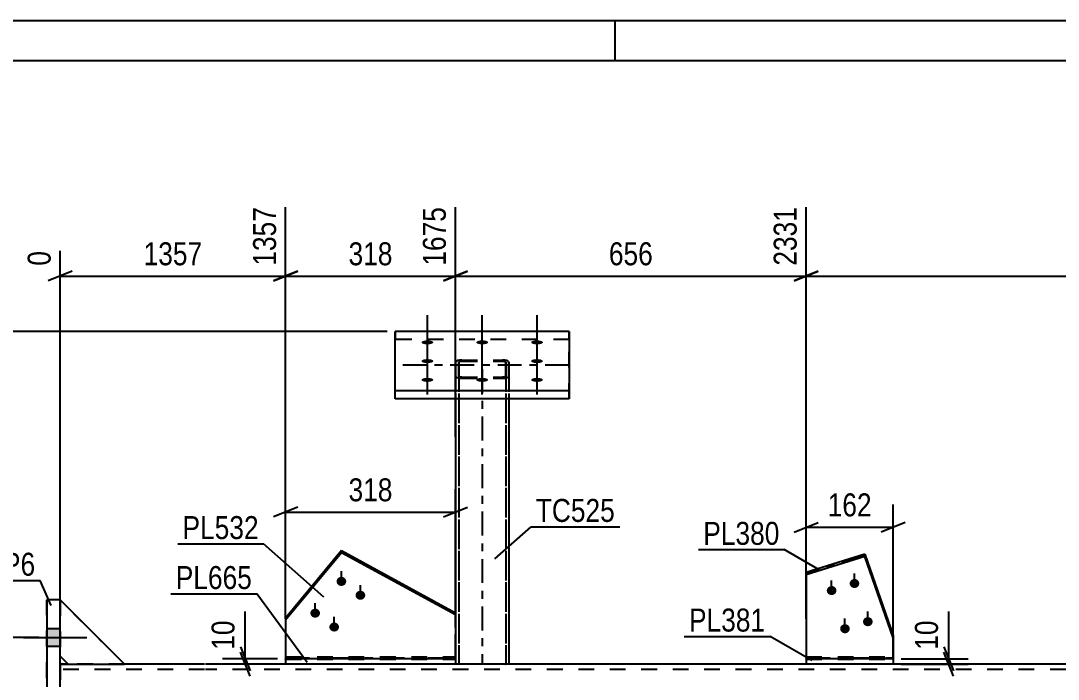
# Model space of a CAD drawing. Header units: millimetres. Extents: x 0 to 1189, y 0 to 841.
# Drawn here: x 64.9 to 194.2, y 758.9 to 841 of the extents above; entities that cross this region are included whole.
import ezdxf

# ---------------------------------------------------------------- set-up
doc = ezdxf.new("R2010")
doc.units = ezdxf.units.MM
doc.linetypes.add('DXK_LINE_DOT2', pattern=[3.9198, 1.9599, -1.9599])
doc.linetypes.add('DXK_LINE_DOT3', pattern=[5.9187, 2.979, -0.9799, 0.9799, -0.9799])
doc.styles.add('Arial Narrow', font='ARIALN.TTF', dxfattribs={"height": 0.2})

# ---------------------------------------------------------------- blocks, each defined once
blk = doc.blocks.new('Unknown-761549426-1125')
at = {"color": 5, "linetype": 'Continuous'}
for p, q in [((1189, 841), (0, 841)), ((139, 836), (139, 841)), ((1184, 836), (5, 836))]:
    blk.add_line(p, q, dxfattribs=at)
blk = doc.blocks.new('Part-761549426-3727 - 3565')
at = {"color": 7, "linetype": 'DXK_LINE_DOT2'}
for p, q in [((77.8, 760.8), (69.8, 768.8)), ((69.8, 768.8), (69.8, 761.8)), ((69.8, 768.8), (69.8, 768.8)), ((69.8, 768.8), (77.8, 760.8)), ((69.8, 761.8), (69.8, 768.8)), ((70.8, 760.8), (69.8, 761.8)), ((69.8, 761.8), (69.8, 761.8)), ((69.8, 761.8), (70.8, 760.8)), ((70.8, 760.8), (77.8, 760.8))]:
    blk.add_line(p, q, dxfattribs=at)
at = {"color": 7, "linetype": 'DXK_LINE_DOT3'}
for p, q in [((77.8, 760.8), (69.8, 768.8)), ((69.8, 760.8), (77.8, 760.8))]:
    blk.add_line(p, q, dxfattribs=at)
blk = doc.blocks.new('Part-761549426-3599 - 3565')
at = {"color": 2, "linetype": 'Continuous'}
for p, q in [((104.85, 774.96), (97.9, 766.55)), ((104.85, 774.69), (104.85, 774.96)), ((104.85, 774.96), (119.07, 767.2)), ((104.85, 774.69), (97.9, 766.28)), ((119.07, 766.93), (104.85, 774.69)), ((97.9, 766.55), (97.9, 761.47))]:
    blk.add_line(p, q, dxfattribs=at)
at = {"color": 7, "linetype": 'DXK_LINE_DOT3'}
for p, q in [((104.85, 774.82), (97.9, 766.41)), ((119.07, 767.07), (104.85, 774.82)), ((119.07, 761.57), (119.07, 767.07)), ((97.9, 761.57), (119.07, 761.57))]:
    blk.add_line(p, q, dxfattribs=at)
at = {"color": 7, "linetype": 'DXK_LINE_DOT2'}
for p, q in [((119.07, 761.43), (119.07, 767.2)), ((97.9, 761.71), (119.07, 761.71)), ((97.9, 761.47), (97.9, 761.43)), ((97.9, 761.43), (97.9, 761.47)), ((97.9, 761.43), (119.07, 761.43))]:
    blk.add_line(p, q, dxfattribs=at)
blk = doc.blocks.new('Bolt-761549426-3600 - 3565')
at = {"linetype": 'Continuous'}
for points in [[(115.57, 800.66), (115.42, 800.66), (115.27, 800.68), (115.14, 800.71), (115.02, 800.74), (114.93, 800.78), (114.87, 800.83), (114.84, 800.88), (114.84, 800.94), (114.87, 800.99), (114.93, 801.03), (115.02, 801.08), (115.14, 801.11), (115.27, 801.14), (115.42, 801.15), (115.57, 801.16), (115.72, 801.15), (115.87, 801.14), (116, 801.11), (116.11, 801.08), (116.2, 801.03), (116.27, 800.99), (116.3, 800.94), (116.3, 800.88), (116.27, 800.83), (116.2, 800.78), (116.11, 800.74), (116, 800.71), (115.87, 800.68), (115.72, 800.66)], [(122.4, 800.66), (122.25, 800.66), (122.1, 800.68), (121.97, 800.71), (121.86, 800.74), (121.77, 800.78), (121.71, 800.83), (121.67, 800.88), (121.67, 800.94), (121.71, 800.99), (121.77, 801.03), (121.86, 801.08), (121.97, 801.11), (122.1, 801.14), (122.25, 801.15), (122.4, 801.16), (122.56, 801.15), (122.7, 801.14), (122.83, 801.11), (122.95, 801.08), (123.04, 801.03), (123.1, 800.99), (123.13, 800.94), (123.13, 800.88), (123.1, 800.83), (123.04, 800.78), (122.95, 800.74), (122.83, 800.71), (122.7, 800.68), (122.56, 800.66)], [(129.24, 800.66), (129.08, 800.66), (128.94, 800.68), (128.81, 800.71), (128.69, 800.74), (128.6, 800.78), (128.54, 800.83), (128.51, 800.88), (128.51, 800.94), (128.54, 800.99), (128.6, 801.03), (128.69, 801.08), (128.81, 801.11), (128.94, 801.14), (129.08, 801.15), (129.24, 801.16), (129.39, 801.15), (129.53, 801.14), (129.67, 801.11), (129.78, 801.08), (129.87, 801.03), (129.93, 800.99), (129.97, 800.94), (129.97, 800.88), (129.93, 800.83), (129.87, 800.78), (129.78, 800.74), (129.67, 800.71), (129.53, 800.68), (129.39, 800.66)], [(115.57, 798.32), (115.42, 798.33), (115.27, 798.34), (115.14, 798.37), (115.02, 798.4), (114.93, 798.45), (114.87, 798.49), (114.84, 798.55), (114.84, 798.6), (114.87, 798.65), (114.93, 798.7), (115.02, 798.74), (115.14, 798.78), (115.27, 798.8), (115.42, 798.82), (115.57, 798.82), (115.72, 798.82), (115.87, 798.8), (116, 798.78), (116.11, 798.74), (116.2, 798.7), (116.27, 798.65), (116.3, 798.6), (116.3, 798.55), (116.27, 798.49), (116.2, 798.45), (116.11, 798.4), (116, 798.37), (115.87, 798.34), (115.72, 798.33)], [(129.24, 798.32), (129.08, 798.33), (128.94, 798.34), (128.81, 798.37), (128.69, 798.4), (128.6, 798.45), (128.54, 798.49), (128.51, 798.55), (128.51, 798.6), (128.54, 798.65), (128.6, 798.7), (128.69, 798.74), (128.81, 798.78), (128.94, 798.8), (129.08, 798.82), (129.24, 798.82), (129.39, 798.82), (129.53, 798.8), (129.67, 798.78), (129.78, 798.74), (129.87, 798.7), (129.93, 798.65), (129.97, 798.6), (129.97, 798.55), (129.93, 798.49), (129.87, 798.45), (129.78, 798.4), (129.67, 798.37), (129.53, 798.34), (129.39, 798.33)], [(115.57, 795.98), (115.42, 795.99), (115.27, 796.01), (115.14, 796.03), (115.02, 796.07), (114.93, 796.11), (114.87, 796.16), (114.84, 796.21), (114.84, 796.26), (114.87, 796.31), (114.93, 796.36), (115.02, 796.4), (115.14, 796.44), (115.27, 796.46), (115.42, 796.48), (115.57, 796.49), (115.72, 796.48), (115.87, 796.46), (116, 796.44), (116.11, 796.4), (116.2, 796.36), (116.27, 796.31), (116.3, 796.26), (116.3, 796.21), (116.27, 796.16), (116.2, 796.11), (116.11, 796.07), (116, 796.03), (115.87, 796.01), (115.72, 795.99)], [(122.4, 795.98), (122.25, 795.99), (122.1, 796.01), (121.97, 796.03), (121.86, 796.07), (121.77, 796.11), (121.71, 796.16), (121.67, 796.21), (121.67, 796.26), (121.71, 796.31), (121.77, 796.36), (121.86, 796.4), (121.97, 796.44), (122.1, 796.46), (122.25, 796.48), (122.4, 796.49), (122.56, 796.48), (122.7, 796.46), (122.83, 796.44), (122.95, 796.4), (123.04, 796.36), (123.1, 796.31), (123.13, 796.26), (123.13, 796.21), (123.1, 796.16), (123.04, 796.11), (122.95, 796.07), (122.83, 796.03), (122.7, 796.01), (122.56, 795.99)], [(129.24, 795.98), (129.08, 795.99), (128.94, 796.01), (128.81, 796.03), (128.69, 796.07), (128.6, 796.11), (128.54, 796.16), (128.51, 796.21), (128.51, 796.26), (128.54, 796.31), (128.6, 796.36), (128.69, 796.4), (128.81, 796.44), (128.94, 796.46), (129.08, 796.48), (129.24, 796.49), (129.39, 796.48), (129.53, 796.46), (129.67, 796.44), (129.78, 796.4), (129.87, 796.36), (129.93, 796.31), (129.97, 796.26), (129.97, 796.21), (129.93, 796.16), (129.87, 796.11), (129.78, 796.07), (129.67, 796.03), (129.53, 796.01), (129.39, 795.99)]]:
    blk.add_hatch(color=1, dxfattribs=at).paths.add_polyline_path(points)
at = {"color": 1, "linetype": 'Continuous'}
for p, q in [((115.57, 799.09), (115.57, 804.29)), ((122.4, 799.09), (122.4, 804.29)), ((129.24, 799.09), (129.24, 804.29)), ((115.57, 796.76), (115.57, 801.96)), ((129.24, 796.76), (129.24, 801.96)), ((115.57, 794.42), (115.57, 799.62)), ((122.4, 794.42), (122.4, 799.62)), ((129.24, 794.42), (129.24, 799.62))]:
    blk.add_line(p, q, dxfattribs=at)
blk = doc.blocks.new('Part-761549426-3621 - 3565')
at = {"color": 2, "linetype": 'Continuous'}
for p, q in [((77.8, 760.8), (69.8, 768.8)), ((70.8, 760.8), (69.8, 761.8)), ((70.8, 760.8), (77.8, 760.8))]:
    blk.add_line(p, q, dxfattribs=at)
at = {"color": 7, "linetype": 'DXK_LINE_DOT2'}
for p, q in [((69.8, 768.8), (69.8, 761.8)), ((69.8, 768.8), (69.8, 768.8)), ((69.8, 768.8), (77.8, 760.8)), ((69.8, 761.8), (69.8, 768.8)), ((69.8, 761.8), (69.8, 761.8)), ((69.8, 761.8), (70.8, 760.8))]:
    blk.add_line(p, q, dxfattribs=at)
at = {"color": 7, "linetype": 'DXK_LINE_DOT3'}
for p, q in [((77.8, 760.8), (69.8, 768.8)), ((69.8, 760.8), (77.8, 760.8))]:
    blk.add_line(p, q, dxfattribs=at)
blk = doc.blocks.new('Part-761549426-3636 - 3565')
at = {"color": 2, "linetype": 'Continuous'}
for p, q in [((68.13, 768.8), (68.13, 768.8)), ((69.8, 768.8), (68.13, 768.8)), ((68.13, 768.8), (68.13, 739.47)), ((69.8, 768.8), (69.8, 768.8)), ((69.8, 739.47), (69.8, 768.8)), ((68.13, 739.47), (68.13, 739.47)), ((68.13, 739.47), (69.8, 739.47)), ((69.8, 739.47), (69.8, 739.47))]:
    blk.add_line(p, q, dxfattribs=at)
at = {"color": 7, "linetype": 'DXK_LINE_DOT2'}
for p, q in [((68.13, 739.47), (68.13, 768.8)), ((69.8, 768.8), (69.8, 739.47))]:
    blk.add_line(p, q, dxfattribs=at)
blk = doc.blocks.new('Bolt-761549426-3707 - 3565')
at = {"linetype": 'Continuous'}
for points in [[(104.85, 771.68), (104.98, 771.67), (105.1, 771.63), (105.21, 771.57), (105.3, 771.49), (105.37, 771.4), (105.42, 771.29), (105.45, 771.17), (105.45, 771.06), (105.42, 770.94), (105.37, 770.83), (105.3, 770.74), (105.21, 770.66), (105.1, 770.6), (104.98, 770.56), (104.85, 770.55), (104.73, 770.56), (104.61, 770.6), (104.5, 770.66), (104.41, 770.74), (104.33, 770.83), (104.28, 770.94), (104.26, 771.06), (104.26, 771.17), (104.28, 771.29), (104.33, 771.4), (104.41, 771.49), (104.5, 771.57), (104.61, 771.63), (104.73, 771.67)], [(107.22, 769.95), (107.35, 769.94), (107.47, 769.9), (107.58, 769.84), (107.67, 769.76), (107.74, 769.67), (107.79, 769.56), (107.82, 769.44), (107.82, 769.33), (107.79, 769.21), (107.74, 769.1), (107.67, 769.01), (107.58, 768.93), (107.47, 768.87), (107.35, 768.83), (107.22, 768.82), (107.1, 768.83), (106.98, 768.87), (106.87, 768.93), (106.78, 769.01), (106.7, 769.1), (106.65, 769.21), (106.63, 769.33), (106.63, 769.44), (106.65, 769.56), (106.7, 769.67), (106.78, 769.76), (106.87, 769.84), (106.98, 769.9), (107.1, 769.94)], [(101.58, 767.72), (101.71, 767.71), (101.83, 767.67), (101.93, 767.61), (102.03, 767.53), (102.1, 767.44), (102.15, 767.33), (102.18, 767.22), (102.18, 767.1), (102.15, 766.98), (102.1, 766.87), (102.03, 766.78), (101.93, 766.7), (101.83, 766.64), (101.71, 766.61), (101.58, 766.59), (101.46, 766.61), (101.34, 766.64), (101.23, 766.7), (101.14, 766.78), (101.06, 766.87), (101.01, 766.98), (100.99, 767.1), (100.99, 767.22), (101.01, 767.33), (101.06, 767.44), (101.14, 767.53), (101.23, 767.61), (101.34, 767.67), (101.46, 767.71)], [(103.95, 765.99), (104.08, 765.98), (104.2, 765.94), (104.3, 765.88), (104.4, 765.8), (104.47, 765.71), (104.52, 765.6), (104.55, 765.49), (104.55, 765.37), (104.52, 765.25), (104.47, 765.15), (104.4, 765.05), (104.3, 764.97), (104.2, 764.91), (104.08, 764.88), (103.95, 764.86), (103.83, 764.88), (103.71, 764.91), (103.6, 764.97), (103.51, 765.05), (103.43, 765.15), (103.38, 765.25), (103.35, 765.37), (103.35, 765.49), (103.38, 765.6), (103.43, 765.71), (103.51, 765.8), (103.6, 765.88), (103.71, 765.94), (103.83, 765.98)]]:
    blk.add_hatch(color=1, dxfattribs=at).paths.add_polyline_path(points)
at = {"color": 1, "linetype": 'Continuous'}
for p, q in [((104.85, 770.66), (104.85, 772.37)), ((107.22, 768.93), (107.22, 770.64)), ((101.58, 766.7), (101.58, 768.41)), ((103.95, 764.97), (103.95, 766.68))]:
    blk.add_line(p, q, dxfattribs=at)
blk = doc.blocks.new('Part-761549426-3713 - 3565')
at = {"color": 2, "linetype": 'Continuous'}
for p, q in [((119.07, 761.47), (97.9, 761.47)), ((97.9, 761.47), (97.9, 760.8)), ((119.07, 760.8), (97.9, 760.8)), ((119.07, 761.47), (119.07, 760.8))]:
    blk.add_line(p, q, dxfattribs=at)
blk = doc.blocks.new('Part-761549426-3654 - 3565')
at = {"color": 2, "linetype": 'Continuous'}
for p, q in [((133.24, 802.28), (111.57, 802.28)), ((111.57, 794.87), (111.57, 802.28)), ((133.24, 802.28), (133.24, 794.87)), ((133.24, 794.87), (111.57, 794.87)), ((111.57, 793.86), (111.57, 794.87)), ((133.24, 794.87), (133.24, 793.86)), ((133.24, 793.86), (111.57, 793.86))]:
    blk.add_line(p, q, dxfattribs=at)
at = {"color": 7, "linetype": 'DXK_LINE_DOT2'}
for p, q in [((111.57, 802.28), (111.57, 801.28)), ((133.24, 801.28), (133.24, 802.28)), ((133.24, 801.28), (111.57, 801.28)), ((111.57, 793.86), (111.57, 801.28)), ((133.24, 793.86), (133.24, 801.28))]:
    blk.add_line(p, q, dxfattribs=at)
at = {"color": 7, "linetype": 'DXK_LINE_DOT3'}
blk.add_line((133.24, 798.07), (111.57, 798.07), dxfattribs=at)
blk = doc.blocks.new('Part-761549426-3660 - 3565')
at = {"color": 7, "linetype": 'DXK_LINE_DOT2'}
for p, q in [((119.13, 798.54), (119.07, 798.44)), ((119.07, 796.7), (119.07, 798.44)), ((119.07, 798.44), (119.07, 760.8)), ((119.3, 798.63), (119.13, 798.54)), ((119.56, 798.69), (119.3, 798.63)), ((119.47, 798.44), (119.5, 798.49)), ((119.47, 796.7), (119.47, 798.44)), ((119.47, 798.44), (119.47, 760.8)), ((119.5, 798.49), (119.59, 798.53)), ((119.87, 798.71), (119.56, 798.69)), ((119.59, 798.53), (119.72, 798.56)), ((119.72, 798.56), (119.87, 798.57)), ((119.87, 798.71), (124.94, 798.71)), ((119.87, 798.57), (124.94, 798.57)), ((125.24, 798.69), (124.94, 798.71)), ((124.94, 798.57), (125.09, 798.56)), ((125.09, 798.56), (125.22, 798.53)), ((125.22, 798.53), (125.31, 798.49)), ((125.5, 798.63), (125.24, 798.69)), ((125.31, 798.49), (125.34, 798.44)), ((125.34, 796.7), (125.34, 798.44)), ((125.34, 798.44), (125.34, 760.8)), ((125.68, 798.54), (125.5, 798.63)), ((125.74, 798.44), (125.68, 798.54)), ((125.74, 796.7), (125.74, 798.44)), ((125.74, 798.44), (125.74, 760.8)), ((119.07, 796.7), (119.07, 793.86)), ((119.07, 796.7), (119.13, 796.6)), ((119.13, 796.6), (119.3, 796.51)), ((119.3, 796.51), (119.56, 796.45)), ((119.47, 796.7), (119.47, 760.8)), ((119.5, 796.65), (119.47, 796.7)), ((119.59, 796.61), (119.5, 796.65)), ((119.56, 796.45), (119.87, 796.43)), ((119.72, 796.58), (119.59, 796.61)), ((119.87, 796.57), (119.72, 796.58)), ((119.87, 796.57), (124.94, 796.57)), ((119.87, 796.43), (124.94, 796.43)), ((125.09, 796.58), (124.94, 796.57)), ((124.94, 796.43), (125.24, 796.45)), ((125.22, 796.61), (125.09, 796.58)), ((125.31, 796.65), (125.22, 796.61)), ((125.24, 796.45), (125.5, 796.51)), ((125.34, 796.7), (125.31, 796.65)), ((125.34, 796.7), (125.34, 760.8)), ((125.5, 796.51), (125.68, 796.6)), ((125.68, 796.6), (125.74, 796.7)), ((125.74, 796.7), (125.74, 793.86)), ((119.07, 761.47), (119.07, 760.8)), ((119.07, 760.8), (119.07, 760.8)), ((119.07, 760.8), (119.07, 760.8)), ((119.47, 760.8), (119.47, 760.8)), ((119.87, 760.8), (119.87, 760.8)), ((119.87, 760.8), (119.87, 760.8)), ((119.87, 760.8), (119.87, 760.8)), ((125.31, 760.8), (125.34, 760.8)), ((125.34, 760.8), (125.34, 760.8))]:
    blk.add_line(p, q, dxfattribs=at)
at = {"color": 7, "linetype": 'DXK_LINE_DOT3'}
blk.add_line((122.4, 797.57), (122.4, 760.8), dxfattribs=at)
at = {"color": 2, "linetype": 'Continuous'}
for p, q in [((119.07, 793.86), (119.07, 761.47)), ((125.74, 793.86), (125.74, 760.8)), ((125.68, 760.8), (119.07, 760.8)), ((125.74, 760.8), (125.68, 760.8)), ((125.74, 760.8), (125.74, 760.8))]:
    blk.add_line(p, q, dxfattribs=at)
blk = doc.blocks.new('Part-761549426-3741 - 3565')
at = {"color": 2, "linetype": 'Continuous'}
for p, q in [((173.64, 761.47), (162.81, 761.47)), ((162.81, 761.47), (162.81, 760.8)), ((173.64, 760.8), (162.81, 760.8)), ((173.64, 761.47), (173.64, 760.8))]:
    blk.add_line(p, q, dxfattribs=at)
blk = doc.blocks.new('Bolt-761549426-3681 - 3565')
at = {"linetype": 'Continuous'}
for points in [[(69.8, 763.03), (69.8, 765.23), (68.13, 765.23), (68.13, 763.03)], [(69.8, 763.03), (69.8, 765.23), (68.13, 765.23), (68.13, 763.03)], [(69.8, 743.03), (69.8, 745.23), (68.13, 745.23), (68.13, 743.03)], [(69.8, 743.03), (69.8, 745.23), (68.13, 745.23), (68.13, 743.03)]]:
    blk.add_hatch(color=1, dxfattribs=at).paths.add_polyline_path(points)
at = {"color": 1, "linetype": 'Continuous'}
for p, q in [((68.13, 765.23), (69.8, 765.23)), ((68.13, 765.23), (69.8, 765.23)), ((65.2, 764.13), (73.13, 764.13)), ((65.2, 764.13), (73.13, 764.13)), ((68.13, 763.03), (69.8, 763.03)), ((68.13, 763.03), (69.8, 763.03)), ((68.13, 745.23), (69.8, 745.23)), ((68.13, 745.23), (69.8, 745.23)), ((65.2, 744.13), (73.13, 744.13)), ((65.2, 744.13), (73.13, 744.13)), ((68.13, 743.03), (69.8, 743.03)), ((68.13, 743.03), (69.8, 743.03))]:
    blk.add_line(p, q, dxfattribs=at)
blk = doc.blocks.new('Part-761549426-3696 - 3565')
at = {"color": 2, "linetype": 'Continuous'}
for p, q in [((70.8, 760.8), (69.8, 760.8)), ((87.8, 760.8), (77.8, 760.8)), ((97.9, 760.8), (87.9, 760.8)), ((162.81, 760.8), (125.74, 760.8)), ((348.03, 760.8), (173.64, 760.8)), ((69.8, 748.8), (69.8, 759.47))]:
    blk.add_line(p, q, dxfattribs=at)
at = {"color": 7, "linetype": 'DXK_LINE_DOT2'}
for p, q in [((69.8, 760.8), (69.8, 747.47)), ((69.8, 760.8), (69.8, 760.8)), ((69.8, 760.8), (69.8, 759.47)), ((77.8, 760.8), (70.8, 760.8)), ((125.74, 760.8), (97.9, 760.8)), ((173.64, 760.8), (162.81, 760.8)), ((69.8, 760.13), (69.8, 760.13)), ((87.8, 760.13), (69.8, 760.13)), ((69.8, 760.13), (69.8, 760.08)), ((69.8, 760.08), (69.8, 759.47)), ((348.03, 760.13), (87.9, 760.13))]:
    blk.add_line(p, q, dxfattribs=at)
blk = doc.blocks.new('Part-761549426-3701 - 3565')
at = {"color": 2, "linetype": 'Continuous'}
for p, q in [((170.1, 774.49), (162.81, 772.21)), ((170.1, 774.22), (162.81, 771.94)), ((170.1, 774.22), (170.1, 774.49)), ((170.1, 774.49), (173.64, 764.37)), ((173.64, 764.1), (170.1, 774.22)), ((162.81, 772.21), (162.81, 761.47)), ((173.64, 764.37), (173.64, 761.47))]:
    blk.add_line(p, q, dxfattribs=at)
at = {"color": 7, "linetype": 'DXK_LINE_DOT3'}
for p, q in [((170.1, 774.35), (162.81, 772.08)), ((173.64, 764.23), (170.1, 774.35)), ((173.64, 761.57), (173.64, 764.23)), ((162.81, 761.57), (173.64, 761.57))]:
    blk.add_line(p, q, dxfattribs=at)
at = {"color": 7, "linetype": 'DXK_LINE_DOT2'}
for p, q in [((162.81, 761.71), (173.64, 761.71)), ((162.81, 761.47), (162.81, 761.43)), ((162.81, 761.43), (162.81, 761.47)), ((162.81, 761.43), (173.64, 761.43)), ((173.64, 761.43), (173.64, 761.47)), ((173.64, 761.47), (173.64, 761.43))]:
    blk.add_line(p, q, dxfattribs=at)
blk = doc.blocks.new('Bolt-761549426-3703 - 3565')
at = {"linetype": 'Continuous'}
for points in [[(168.82, 771.42), (168.95, 771.41), (169.06, 771.37), (169.17, 771.31), (169.27, 771.23), (169.34, 771.14), (169.39, 771.03), (169.42, 770.91), (169.42, 770.8), (169.39, 770.68), (169.34, 770.57), (169.27, 770.48), (169.17, 770.4), (169.06, 770.34), (168.95, 770.3), (168.82, 770.29), (168.7, 770.3), (168.58, 770.34), (168.47, 770.4), (168.37, 770.48), (168.3, 770.57), (168.25, 770.68), (168.22, 770.8), (168.22, 770.91), (168.25, 771.03), (168.3, 771.14), (168.37, 771.23), (168.47, 771.31), (168.58, 771.37), (168.7, 771.41)], [(165.97, 770.54), (166.1, 770.53), (166.21, 770.49), (166.32, 770.43), (166.42, 770.35), (166.49, 770.26), (166.54, 770.15), (166.57, 770.03), (166.57, 769.92), (166.54, 769.8), (166.49, 769.69), (166.42, 769.6), (166.32, 769.52), (166.21, 769.46), (166.1, 769.42), (165.97, 769.41), (165.85, 769.42), (165.73, 769.46), (165.62, 769.52), (165.52, 769.6), (165.45, 769.69), (165.4, 769.8), (165.37, 769.92), (165.37, 770.03), (165.4, 770.15), (165.45, 770.26), (165.52, 770.35), (165.62, 770.43), (165.73, 770.49), (165.85, 770.53)], [(170.48, 766.66), (170.61, 766.64), (170.73, 766.61), (170.84, 766.55), (170.93, 766.47), (171, 766.37), (171.06, 766.27), (171.08, 766.15), (171.08, 766.03), (171.06, 765.92), (171, 765.81), (170.93, 765.72), (170.84, 765.64), (170.73, 765.58), (170.61, 765.54), (170.48, 765.53), (170.36, 765.54), (170.24, 765.58), (170.13, 765.64), (170.04, 765.72), (169.96, 765.81), (169.91, 765.92), (169.89, 766.03), (169.89, 766.15), (169.91, 766.27), (169.96, 766.37), (170.04, 766.47), (170.13, 766.55), (170.24, 766.61), (170.36, 766.64)], [(167.63, 765.78), (167.76, 765.76), (167.88, 765.73), (167.99, 765.67), (168.08, 765.59), (168.15, 765.49), (168.2, 765.39), (168.23, 765.27), (168.23, 765.15), (168.2, 765.04), (168.15, 764.93), (168.08, 764.84), (167.99, 764.76), (167.88, 764.7), (167.76, 764.66), (167.63, 764.65), (167.51, 764.66), (167.39, 764.7), (167.28, 764.76), (167.19, 764.84), (167.11, 764.93), (167.06, 765.04), (167.04, 765.15), (167.04, 765.27), (167.06, 765.39), (167.11, 765.49), (167.19, 765.59), (167.28, 765.67), (167.39, 765.73), (167.51, 765.76)]]:
    blk.add_hatch(color=1, dxfattribs=at).paths.add_polyline_path(points)
at = {"color": 1, "linetype": 'Continuous'}
for p, q in [((165.97, 769.52), (165.97, 771.23)), ((168.82, 770.4), (168.82, 772.11)), ((170.48, 765.64), (170.48, 767.35)), ((167.63, 764.76), (167.63, 766.47))]:
    blk.add_line(p, q, dxfattribs=at)
blk = doc.blocks.new('Part-761549426-3714 - 3565')
at = {"color": 7, "linetype": 'DXK_LINE_DOT2'}
for p, q in [((77.8, 760.8), (69.8, 768.8)), ((69.8, 768.8), (69.8, 761.8)), ((69.8, 768.8), (69.8, 768.8)), ((69.8, 768.8), (77.8, 760.8)), ((69.8, 761.8), (69.8, 768.8)), ((70.8, 760.8), (69.8, 761.8)), ((69.8, 761.8), (69.8, 761.8)), ((69.8, 761.8), (70.8, 760.8)), ((70.8, 760.8), (77.8, 760.8))]:
    blk.add_line(p, q, dxfattribs=at)
at = {"color": 7, "linetype": 'DXK_LINE_DOT3'}
for p, q in [((77.8, 760.8), (69.8, 768.8)), ((69.8, 760.8), (77.8, 760.8))]:
    blk.add_line(p, q, dxfattribs=at)
blk = doc.blocks.new('StraightDimension-761549426-15182 - 3565')
at = {"color": 7, "linetype": 'Continuous'}
for p, q in [((97.9, 766.44), (97.9, 817.78)), ((119.07, 789.12), (119.07, 817.78)), ((99.4, 809.77), (96.4, 808.57)), ((117.57, 808.57), (120.57, 809.77)), ((97.9, 809.17), (119.07, 809.17))]:
    blk.add_line(p, q, dxfattribs=at)
at = {"color": 0}
blk.add_wipeout([(111.83, 809.92), (111.83, 814.12), (105.14, 814.12), (105.14, 809.92)], dxfattribs=at)
at = {"color": 3, "style": 'Arial Narrow'}
blk.add_text('318', height=2.863, dxfattribs=at).set_placement((105.74, 810.52))
at = {"color": 0, "linetype": 'Continuous'}
blk.add_wipeout([(118.47, 818.38), (114.27, 818.38), (114.27, 809.87), (118.47, 809.87)], dxfattribs=at)
at = {"color": 3, "linetype": 'Continuous', "style": 'Arial Narrow'}
blk.add_text('1675', height=2.863, rotation=90.0002, dxfattribs=at).set_placement((117.87, 810.47))
blk = doc.blocks.new('StraightDimension-761549426-15180 - 3565')
at = {"color": 7, "linetype": 'Continuous'}
for p, q in [((162.81, 766.44), (162.81, 817.78)), ((164.31, 809.77), (161.31, 808.57)), ((162.81, 809.17), (366.13, 809.17))]:
    blk.add_line(p, q, dxfattribs=at)
blk = doc.blocks.new('StraightDimension-761549426-15181 - 3565')
at = {"color": 7, "linetype": 'Continuous'}
for p, q in [((119.07, 789.12), (119.07, 817.78)), ((162.81, 766.44), (162.81, 817.78)), ((120.57, 809.77), (117.57, 808.57)), ((161.31, 808.57), (164.31, 809.77)), ((119.07, 809.17), (162.81, 809.17))]:
    blk.add_line(p, q, dxfattribs=at)
at = {"color": 0}
blk.add_wipeout([(144.28, 809.92), (144.28, 814.12), (137.6, 814.12), (137.6, 809.92)], dxfattribs=at)
at = {"color": 3, "style": 'Arial Narrow'}
blk.add_text('656', height=2.863, dxfattribs=at).set_placement((138.2, 810.52))
at = {"color": 0, "linetype": 'Continuous'}
blk.add_wipeout([(162.21, 818.38), (158.01, 818.38), (158.01, 809.87), (162.21, 809.87)], dxfattribs=at)
at = {"color": 3, "linetype": 'Continuous', "style": 'Arial Narrow'}
blk.add_text('2331', height=2.863, rotation=90.0002, dxfattribs=at).set_placement((161.61, 810.47))
blk = doc.blocks.new('StraightDimension-761549426-15183 - 3565')
at = {"color": 7, "linetype": 'Continuous'}
for p, q in [((97.9, 766.44), (97.9, 817.78)), ((69.8, 761.8), (69.8, 812.3)), ((71.3, 809.77), (68.3, 808.57)), ((96.4, 808.57), (99.4, 809.77)), ((69.8, 809.17), (97.9, 809.17))]:
    blk.add_line(p, q, dxfattribs=at)
at = {"color": 0}
blk.add_wipeout([(88.11, 809.92), (88.11, 814.12), (79.59, 814.12), (79.59, 809.92)], dxfattribs=at)
at = {"color": 3, "style": 'Arial Narrow'}
blk.add_text('1357', height=2.863, dxfattribs=at).set_placement((80.19, 810.52))
at = {"color": 0, "linetype": 'Continuous'}
for points in [[(97.3, 818.38), (93.1, 818.38), (93.1, 809.87), (97.3, 809.87)], [(69.2, 812.89), (65, 812.89), (65, 809.87), (69.2, 809.87)]]:
    blk.add_wipeout(points, dxfattribs=at)
at = {"color": 3, "linetype": 'Continuous', "style": 'Arial Narrow'}
for s, height, p in [('1357', 2.863, (96.7, 810.47)), ('0', 2.86, (68.6, 810.47))]:
    blk.add_text(s, height=height, rotation=90.0002, dxfattribs=at).set_placement(p)
blk = doc.blocks.new('StraightDimension-761549426-15224 - 3565')
at = {"color": 7, "linetype": 'Continuous'}
for p, q in [((60.37, 765.63), (61.57, 762.63)), ((67.13, 764.13), (58.12, 764.13)), ((60.97, 754.13), (60.97, 764.13)), ((61.57, 752.63), (60.37, 755.63)), ((68.8, 754.13), (58.12, 754.13))]:
    blk.add_line(p, q, dxfattribs=at)
at = {"color": 0}
blk.add_wipeout([(60.22, 762.48), (56.02, 762.48), (56.02, 755.79), (60.22, 755.79)], dxfattribs=at)
at = {"color": 3, "style": 'Arial Narrow'}
blk.add_text('150', height=2.863, rotation=90.0002, dxfattribs=at).set_placement((59.62, 756.39))
blk = doc.blocks.new('StraightDimension-761549426-15287 - 3565')
at = {"color": 7, "linetype": 'Continuous'}
blk.add_line((110.57, 802.28), (49.09, 802.28), dxfattribs=at)
blk = doc.blocks.new('StraightDimension-761549426-15319 - 3565')
at = {"color": 7, "linetype": 'Continuous'}
for p, q in [((97.9, 767.41), (97.9, 782.6)), ((119.07, 767.41), (119.07, 782.6)), ((99.4, 780.35), (96.4, 779.15)), ((117.57, 779.15), (120.57, 780.35)), ((97.9, 779.75), (119.07, 779.75))]:
    blk.add_line(p, q, dxfattribs=at)
at = {"color": 0}
blk.add_wipeout([(111.83, 780.5), (111.83, 784.7), (105.14, 784.7), (105.14, 780.5)], dxfattribs=at)
at = {"color": 3, "style": 'Arial Narrow'}
blk.add_text('318', height=2.863, dxfattribs=at).set_placement((105.74, 781.1))
blk = doc.blocks.new('StraightDimension-761549426-15330 - 3565')
at = {"color": 7, "linetype": 'Continuous'}
for p, q in [((162.81, 772.25), (162.81, 780.72)), ((173.64, 763.9), (173.64, 780.72)), ((161.31, 777.27), (164.31, 778.47)), ((162.81, 777.87), (173.64, 777.87)), ((175.14, 778.47), (172.14, 777.27))]:
    blk.add_line(p, q, dxfattribs=at)
at = {"color": 0}
blk.add_wipeout([(171.57, 778.62), (171.57, 782.82), (164.88, 782.82), (164.88, 778.62)], dxfattribs=at)
at = {"color": 3, "style": 'Arial Narrow'}
blk.add_text('162', height=2.863, dxfattribs=at).set_placement((165.48, 779.22))
blk = doc.blocks.new('StraightDimension-761549426-15350 - 3565')
at = {"color": 7, "linetype": 'Continuous'}
for p, q in [((180.58, 761.47), (180.58, 767.37)), ((180.58, 761.47), (180.58, 767.37)), ((179.98, 762.97), (181.18, 759.97)), ((181.18, 759.3), (179.98, 762.3)), ((174.64, 761.47), (182.98, 761.47)), ((174.64, 760.8), (182.98, 760.8)), ((180.58, 760.8), (180.58, 761.47))]:
    blk.add_line(p, q, dxfattribs=at)
at = {"color": 0}
blk.add_wipeout([(179.83, 766.85), (175.63, 766.85), (175.63, 761.99), (179.83, 761.99)], dxfattribs=at)
at = {"color": 3, "style": 'Arial Narrow'}
blk.add_text('10', height=2.863, rotation=90.0002, dxfattribs=at).set_placement((179.23, 762.59))
blk = doc.blocks.new('StraightDimension-761549426-15373 - 3565')
at = {"color": 7, "linetype": 'Continuous'}
for p, q in [((92.87, 761.47), (92.87, 767.37)), ((92.87, 761.47), (92.87, 767.37)), ((92.27, 762.97), (93.47, 759.97)), ((93.47, 759.3), (92.27, 762.3)), ((96.9, 761.47), (90.02, 761.47)), ((96.9, 760.8), (90.02, 760.8)), ((92.87, 760.8), (92.87, 761.47))]:
    blk.add_line(p, q, dxfattribs=at)
at = {"color": 0}
blk.add_wipeout([(92.12, 766.85), (87.92, 766.85), (87.92, 761.99), (92.12, 761.99)], dxfattribs=at)
at = {"color": 3, "style": 'Arial Narrow'}
blk.add_text('10', height=2.863, rotation=90.0002, dxfattribs=at).set_placement((91.52, 762.59))
blk = doc.blocks.new('Mark-761549426-15386 - 3565')
at = {"color": 0}
blk.add_wipeout([(93.7, 770.16), (93.7, 773.16), (84.2, 773.16), (84.2, 770.16)], dxfattribs=at)
blk.add_wipeout([(93.7, 770.16), (93.7, 773.16), (84.2, 773.16), (84.2, 770.16)], dxfattribs=at)
at = {"color": 30, "linetype": 'Continuous'}
for p in [(83.6, 769.56), (100.57, 761)]:
    blk.add_line(p, (94.3, 769.56), dxfattribs=at)
at = {"color": 3, "style": 'Arial Narrow'}
blk.add_text('PL665', height=2.863, dxfattribs=at).set_placement((84.2, 770.16))
blk = doc.blocks.new('Mark-761549426-15118 - 3565')
at = {"color": 0}
blk.add_wipeout([(138.96, 778.53), (138.96, 781.53), (129.09, 781.53), (129.09, 778.53)], dxfattribs=at)
blk.add_wipeout([(138.96, 778.53), (138.96, 781.53), (129.09, 781.53), (129.09, 778.53)], dxfattribs=at)
at = {"color": 30, "linetype": 'Continuous'}
for p, q in [((123.97, 773.94), (128.49, 777.93)), ((128.49, 777.93), (139.56, 777.93))]:
    blk.add_line(p, q, dxfattribs=at)
at = {"color": 3, "style": 'Arial Narrow'}
blk.add_text('TC525', height=2.863, dxfattribs=at).set_placement((129.09, 778.53))
blk = doc.blocks.new('Mark-761549426-15258 - 3565')
at = {"color": 0}
blk.add_wipeout([(66.68, 771.82), (66.68, 774.82), (60.47, 774.82), (60.47, 771.82)], dxfattribs=at)
blk.add_wipeout([(66.68, 771.82), (66.68, 774.82), (60.47, 774.82), (60.47, 771.82)], dxfattribs=at)
at = {"color": 30, "linetype": 'Continuous'}
for p in [(59.87, 771.22), (68.67, 768.11)]:
    blk.add_line(p, (67.28, 771.22), dxfattribs=at)
at = {"color": 3, "style": 'Arial Narrow'}
blk.add_text('SP6', height=2.863, dxfattribs=at).set_placement((60.47, 771.82))
blk = doc.blocks.new('Mark-761549426-15340 - 3565')
at = {"color": 0}
blk.add_wipeout([(159.47, 775.67), (159.47, 778.67), (149.97, 778.67), (149.97, 775.67)], dxfattribs=at)
blk.add_wipeout([(159.47, 775.67), (159.47, 778.67), (149.97, 778.67), (149.97, 775.67)], dxfattribs=at)
at = {"color": 30, "linetype": 'Continuous'}
for p in [(149.37, 775.07), (164.4, 772.57)]:
    blk.add_line(p, (160.07, 775.07), dxfattribs=at)
at = {"color": 3, "style": 'Arial Narrow'}
blk.add_text('PL380', height=2.863, dxfattribs=at).set_placement((149.97, 775.67))
blk = doc.blocks.new('Mark-761549426-15343 - 3565')
at = {"color": 0}
blk.add_wipeout([(157.69, 764.86), (157.69, 767.86), (148.19, 767.86), (148.19, 764.86)], dxfattribs=at)
blk.add_wipeout([(157.69, 764.86), (157.69, 767.86), (148.19, 767.86), (148.19, 764.86)], dxfattribs=at)
at = {"color": 30, "linetype": 'Continuous'}
for p in [(147.59, 764.26), (163.49, 761.26)]:
    blk.add_line(p, (158.29, 764.26), dxfattribs=at)
at = {"color": 3, "style": 'Arial Narrow'}
blk.add_text('PL381', height=2.863, dxfattribs=at).set_placement((148.19, 764.86))
blk = doc.blocks.new('Mark-761549426-15383 - 3565')
at = {"color": 0}
blk.add_wipeout([(94.55, 776.39), (94.55, 779.39), (85.04, 779.39), (85.04, 776.39)], dxfattribs=at)
blk.add_wipeout([(94.55, 776.39), (94.55, 779.39), (85.04, 779.39), (85.04, 776.39)], dxfattribs=at)
at = {"color": 30, "linetype": 'Continuous'}
for p in [(84.44, 775.79), (102.65, 769.14)]:
    blk.add_line(p, (95.15, 775.79), dxfattribs=at)
at = {"color": 3, "style": 'Arial Narrow'}
blk.add_text('PL532', height=2.863, dxfattribs=at).set_placement((85.04, 776.39))

msp = doc.modelspace()

# ---------------------------------------------------------------- block references
for name in ['Unknown-761549426-1125', 'Bolt-761549426-3600 - 3565', 'Part-761549426-3654 - 3565', 'Part-761549426-3660 - 3565', 'Part-761549426-3599 - 3565', 'Part-761549426-3701 - 3565', 'Bolt-761549426-3707 - 3565', 'Bolt-761549426-3703 - 3565', 'Part-761549426-3636 - 3565', 'Part-761549426-3727 - 3565', 'Part-761549426-3621 - 3565', 'Part-761549426-3714 - 3565', 'Bolt-761549426-3681 - 3565', 'Part-761549426-3696 - 3565', 'Part-761549426-3713 - 3565', 'Part-761549426-3741 - 3565']:
    msp.add_blockref(name, (0, 0))

# ---------------------------------------------------------------- next in the draw order: block references
for name in ['StraightDimension-761549426-15182 - 3565', 'StraightDimension-761549426-15180 - 3565']:
    msp.add_blockref(name, (0, 0))

# ---------------------------------------------------------------- next in the draw order: block references
for name in ['StraightDimension-761549426-15183 - 3565', 'StraightDimension-761549426-15181 - 3565']:
    msp.add_blockref(name, (0, 0))

# ---------------------------------------------------------------- next in the draw order: block references
for name in ['StraightDimension-761549426-15330 - 3565', 'Mark-761549426-15118 - 3565', 'StraightDimension-761549426-15224 - 3565']:
    msp.add_blockref(name, (0, 0))

# ---------------------------------------------------------------- next in the draw order: block references
for name in ['StraightDimension-761549426-15287 - 3565', 'Mark-761549426-15340 - 3565', 'Mark-761549426-15343 - 3565', 'StraightDimension-761549426-15350 - 3565']:
    msp.add_blockref(name, (0, 0))

# ---------------------------------------------------------------- next in the draw order: block references
for name in ['StraightDimension-761549426-15319 - 3565', 'Mark-761549426-15258 - 3565']:
    msp.add_blockref(name, (0, 0))

# ---------------------------------------------------------------- next in the draw order: block references
msp.add_blockref('StraightDimension-761549426-15373 - 3565', (0, 0))

# ---------------------------------------------------------------- next in the draw order: block references
msp.add_blockref('Mark-761549426-15386 - 3565', (0, 0))

# ---------------------------------------------------------------- next in the draw order: block references
msp.add_blockref('Mark-761549426-15383 - 3565', (0, 0))

doc.saveas('drawing.dxf')
